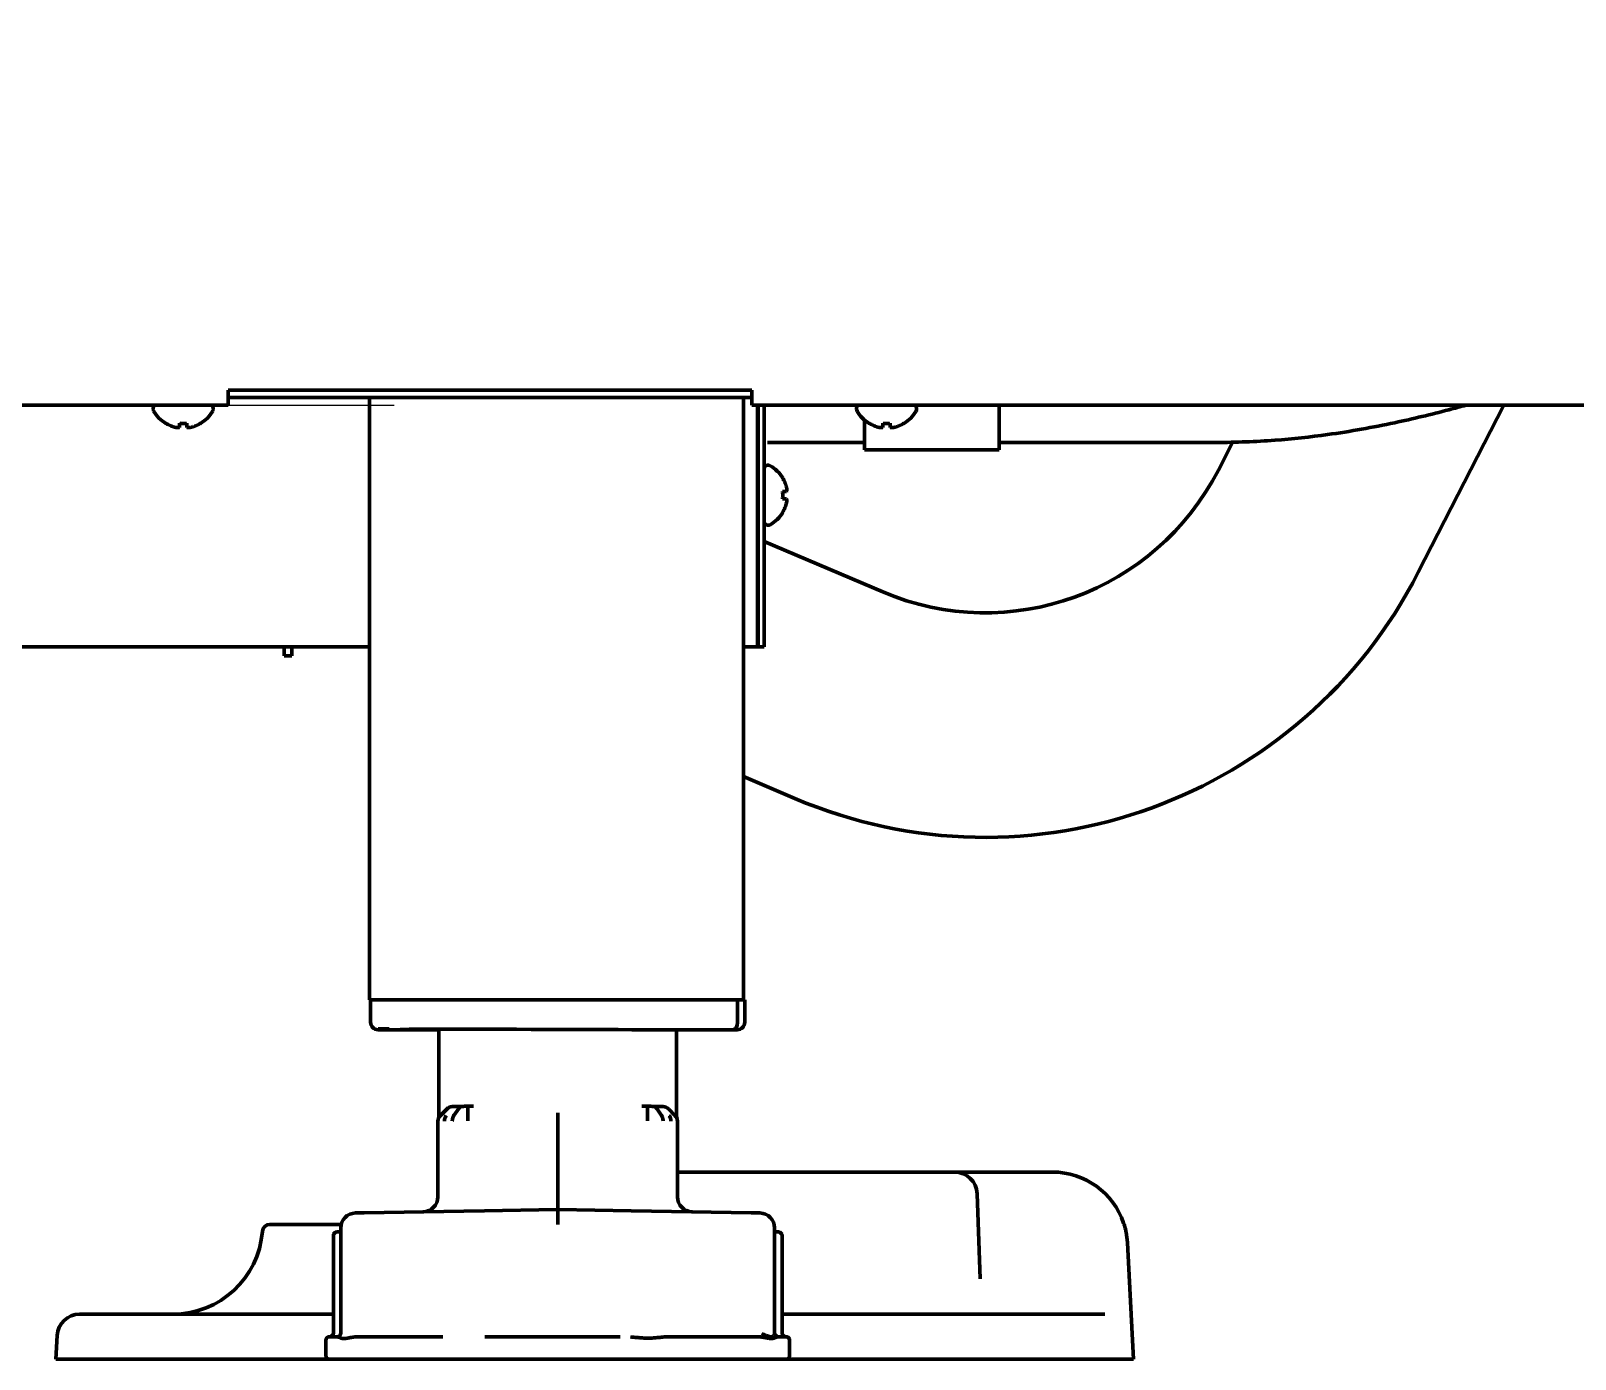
# Model space of a CAD drawing. Header units: inches. Extents: x -3055 to 7244, y 299 to 5591.
# Drawn here: x 4512.9 to 4719.2, y 1966.1 to 2143.6 of the extents above; entities that cross this region are included whole.
import ezdxf

# ---------------------------------------------------------------- set-up
doc = ezdxf.new("R2010")
doc.units = ezdxf.units.IN

# ---------------------------------------------------------------- blocks, each defined once
blk = doc.blocks.new('A$C29D5572B')
at = {"color": 1}
for p, q in [((0, 50), (0, -50)), ((-50, 0), (50, 0))]:
    blk.add_line(p, q, dxfattribs=at)
blk = doc.blocks.new('A$C0F8E2EAE')
blk.add_blockref('A$C29D5572B', (0, 0))

msp = doc.modelspace()

# ---------------------------------------------------------------- linework, layer by layer
at = {"linetype": 'Continuous', "lineweight": 70}
for p, q in [((4539.21, 2095.62), (4539.21, 2093.62)), ((4539.21, 2095.62), (4609.21, 2095.62)), ((4609.21, 2095.62), (4609.21, 2093.62)), ((4466.61, 2093.62), (4539.21, 2093.62)), ((4529.21, 2093.22), (4529.21, 2093.02)), ((4537.21, 2093.02), (4537.21, 2093.22)), ((4539.22, 2094.62), (4609.22, 2094.62)), ((4558.11, 2094.62), (4558.11, 2014.12)), ((4608.11, 2014.12), (4608.11, 2094.62)), ((4609.21, 2093.62), (5433.21, 2093.62)), ((4609.96, 2093.62), (4609.96, 2061.32)), ((4610.06, 2093.62), (4610.06, 2063.62)), ((4610.86, 2093.62), (4610.86, 2063.62)), ((4623.21, 2093.22), (4623.21, 2093.02)), ((4631.21, 2093.02), (4631.21, 2093.22)), ((4642.26, 2093.62), (4642.26, 2089.62)), ((4698.27, 2071.28), (4709.69, 2093.62)), ((4530.91, 2091.15), (4530.91, 2091.18)), ((4535.51, 2091.18), (4535.51, 2091.15)), ((4624.26, 2091.62), (4624.26, 2089.62)), ((4624.91, 2091.15), (4624.91, 2091.18)), ((4629.51, 2091.18), (4629.51, 2091.15)), ((4611.32, 2088.62), (4624.26, 2088.62)), ((4624.26, 2089.62), (4624.26, 2087.62)), ((4642.26, 2089.62), (4642.26, 2087.62)), ((4642.26, 2088.62), (4671.32, 2088.62)), ((4673.49, 2088.71), (4671.56, 2084.93)), ((4642.26, 2087.62), (4624.26, 2087.62)), ((4611.46, 2085.57), (4611.26, 2085.57)), ((4610.06, 2083.17), (4609.96, 2083.17)), ((4613.31, 2083.87), (4613.34, 2083.87)), ((4609.96, 2079.97), (4610.06, 2079.97)), ((4613.34, 2079.27), (4613.31, 2079.27)), ((4611.26, 2077.57), (4611.46, 2077.57)), ((4626.7, 2068.65), (4610.86, 2075.38)), ((4610.06, 2061.32), (4610.06, 2063.62)), ((4610.86, 2063.62), (4610.86, 2061.32)), ((4504.46, 2061.32), (4558.11, 2061.32)), ((4546.71, 2060.12), (4546.71, 2061.32)), ((4546.71, 2060.12), (4547.71, 2060.12)), ((4547.71, 2061.32), (4547.71, 2060.12)), ((4608.11, 2061.32), (4608.36, 2061.32)), ((4609.96, 2061.32), (4608.36, 2061.32)), ((4610.06, 2061.32), (4609.96, 2061.32)), ((4610.86, 2061.32), (4610.06, 2061.32)), ((4608.11, 2043.96), (4614.97, 2041.04)), ((4559.91, 2014.12), (4558.11, 2014.12)), ((4558.26, 2011.27), (4558.26, 2014.12)), ((4560.76, 2014.12), (4559.91, 2014.12)), ((4560.76, 2014.12), (4605.31, 2014.12)), ((4606.16, 2014.12), (4605.31, 2014.12)), ((4606.31, 2014.12), (4606.16, 2014.12)), ((4608.11, 2014.12), (4606.31, 2014.12)), ((4607.3, 2014.12), (4607.3, 2011.12)), ((4607.3, 2014.12), (4607.3, 2011.12)), ((4608.11, 2014.12), (4608.26, 2014.12)), ((4608.26, 2011.13), (4608.26, 2014.12)), ((4558.26, 2011.13), (4558.26, 2011.27)), ((4559.7, 2010.12), (4559.92, 2010.12)), ((4567.39, 2010.12), (4559.93, 2010.12)), ((4567.39, 2010.12), (4559.93, 2010.12)), ((4567.39, 2010.21), (4567.39, 1998.43)), ((4606.6, 2010.12), (4598.11, 2010.12)), ((4606.6, 2010.12), (4598.11, 2010.12)), ((4599.14, 1998.43), (4599.14, 2010.12)), ((4606.6, 2010.12), (4606.83, 2010.12)), ((4569.17, 1999.88), (4569.48, 1999.88)), ((4569.48, 1999.88), (4570.52, 1999.9)), ((4571.25, 1999.91), (4572.01, 1999.93)), ((4594.51, 1999.93), (4595.27, 1999.91)), ((4596.01, 1999.9), (4597.04, 1999.88)), ((4597.04, 1999.88), (4597.35, 1999.88)), ((4567.26, 1987.81), (4567.26, 1997.94)), ((4568.48, 1999.58), (4567.55, 1998.64)), ((4569.38, 1998.66), (4569.37, 1998.66)), ((4570.03, 1999.6), (4569.38, 1998.66)), ((4571.24, 1999.62), (4571.24, 1998.68)), ((4583.26, 1988.12), (4583.26, 1998.18)), ((4595.28, 1999.62), (4595.28, 1998.68)), ((4596.5, 1999.6), (4597.15, 1998.66)), ((4597.15, 1998.66), (4597.15, 1998.66)), ((4598.05, 1999.58), (4598.98, 1998.64)), ((4599.26, 1997.94), (4599.26, 1987.81)), ((4599.26, 1991.12), (4600.11, 1991.12)), ((4600.11, 1991.12), (4605.61, 1991.12)), ((4605.61, 1991.12), (4630.82, 1991.12)), ((4630.82, 1991.12), (4636.32, 1991.12)), ((4636.32, 1991.12), (4644.53, 1991.12)), ((4644.53, 1991.12), (4649.41, 1991.12)), ((4639.31, 1988.23), (4639.71, 1976.86)), ((4556.24, 1985.65), (4557.41, 1985.67)), ((4557.41, 1985.67), (4570.71, 1985.9)), ((4570.71, 1985.9), (4573.47, 1985.95)), ((4573.47, 1985.95), (4583.16, 1986.12)), ((4583.16, 1986.12), (4583.26, 1986.12)), ((4583.26, 1986.12), (4583.37, 1986.12)), ((4583.37, 1986.12), (4593.06, 1985.95)), ((4593.06, 1985.95), (4595.82, 1985.9)), ((4595.82, 1985.9), (4609.11, 1985.67)), ((4609.11, 1985.67), (4610.28, 1985.65)), ((4554.33, 1984.12), (4544.79, 1984.12)), ((4554.28, 1983.65), (4554.28, 1969.5)), ((4612.25, 1983.65), (4612.25, 1969.5)), ((4553.28, 1982.37), (4553.28, 1982.62)), ((4553.28, 1969.62), (4553.28, 1982.37)), ((4553.78, 1983.12), (4554.03, 1983.12)), ((4612.5, 1983.12), (4612.75, 1983.12)), ((4613.25, 1982.62), (4613.25, 1982.37)), ((4613.25, 1982.37), (4613.25, 1969.62)), ((4659.4, 1981.65), (4660.04, 1969.5)), ((4553.28, 1972.12), (4519.37, 1972.12)), ((4652.06, 1972.12), (4613.25, 1972.12)), ((4656.38, 1972.12), (4652.06, 1972.12)), ((4516.38, 1969.28), (4516.21, 1966.12)), ((4552.76, 1969.12), (4552.78, 1969.12)), ((4552.81, 1969.12), (4553.78, 1969.12)), ((4556.9, 1969.12), (4567.93, 1969.12)), ((4574.94, 1969.12), (4591.59, 1969.12)), ((4598.6, 1969.12), (4609.63, 1969.12)), ((4612.75, 1969.12), (4613.71, 1969.12)), ((4613.25, 1969.62), (4613.23, 1969.62)), ((4613.26, 1969.51), (4613.26, 1969.51)), ((4613.73, 1969.12), (4613.71, 1969.12)), ((4613.76, 1969.12), (4613.75, 1969.12)), ((4660.04, 1969.5), (4660.21, 1966.12)), ((4552.26, 1968.62), (4552.26, 1966.62)), ((4614.26, 1966.62), (4614.26, 1968.62)), ((4552.76, 1966.12), (4516.21, 1966.12)), ((4552.76, 1966.12), (4583.26, 1966.12)), ((4583.26, 1966.12), (4613.76, 1966.12)), ((4613.76, 1966.12), (4652.22, 1966.12)), ((4660.21, 1966.12), (4652.22, 1966.12))]:
    msp.add_line(p, q, dxfattribs=at)
for centre, radius, start, end in [((4529.61, 2093.22), 0.4, 90, 180), ((4529.61, 2093.02), 0.4, 180, 210.3012), ((4533.41, 2095.24), 4.8, 210.3012, 238.4186), ((4533.01, 2095.24), 4.8, 301.5837, 329.6988), ((4536.81, 2093.22), 0.4, 0, 90), ((4536.81, 2093.02), 0.4, 329.6988, 0), ((4623.61, 2093.22), 0.4, 90, 180), ((4623.61, 2093.02), 0.4, 180, 210.3012), ((4627.41, 2095.24), 4.8, 210.3012, 238.4186), ((4627.01, 2095.24), 4.8, 301.5837, 329.6988), ((4630.81, 2093.22), 0.4, 0, 90), ((4630.81, 2093.02), 0.4, 329.6988, 0), ((4533.21, 2094.93), 3.78, 262.3959, 269.9965), ((4533.21, 2094.93), 3.78, 270.0035, 277.6041), ((4627.21, 2094.93), 3.78, 262.3959, 269.9965), ((4627.21, 2094.93), 3.78, 270.0035, 277.6041), ((4611.26, 2085.17), 0.4, 90, 180), ((4611.46, 2085.17), 0.4, 59.6988, 90), ((4609.24, 2081.37), 4.8, 31.5837, 59.6988), ((4640.39, 2100.86), 35, 246.9745, 332.9279), ((4609.56, 2081.57), 3.78, 0.0035, 7.6041), ((4609.56, 2081.57), 3.78, 352.3959, 359.9965), ((4609.24, 2081.77), 4.8, 300.3012, 328.4186), ((4611.26, 2077.97), 0.4, 180, 270), ((4611.46, 2077.97), 0.4, 270, 300.3012), ((4640.39, 2100.86), 65, 246.9745, 332.9279), ((4569.19, 1998.88), 1, 91, 135.5), ((4568.26, 1997.94), 1, 135.5, 180), ((4598.26, 1997.94), 1, 0, 44.5), ((4601.14, 1998.79), 2, 180.6303, 195.6901), ((4600.11, 1988.12), 3, 90, 106.401), ((4636.32, 1988.12), 3, 2, 90), ((4649.41, 1981.12), 10, 18.4467, 90), ((4565.26, 1987.81), 2, 271, 0), ((4601.26, 1987.81), 2, 180, 269), ((4556.28, 1983.65), 2, 91, 180), ((4610.25, 1983.65), 2, 0, 89), ((4544.79, 1983.12), 1, 90, 175.5883), ((4554.03, 1983.37), 0.25, 270, 0), ((4612.5, 1983.37), 0.25, 180, 270), ((4531.83, 1984.12), 12, 270, 355.5883), ((4553.78, 1982.62), 0.5, 90, 180), ((4612.75, 1982.62), 0.5, 0, 90), ((4519.37, 1969.12), 3, 90, 177), ((4552.76, 1968.62), 0.5, 90, 180), ((4552.78, 1969.62), 0.5, 270, 0), ((4553.78, 1969.62), 0.5, 270, 0), ((4612.75, 1969.62), 0.5, 180, 270), ((4613.76, 1968.62), 0.5, 0, 90), ((4552.76, 1966.62), 0.5, 180, 270), ((4613.76, 1966.62), 0.5, 270, 0)]:
    msp.add_arc(centre, radius, start, end, dxfattribs=at)
for centre, major_axis, ratio, start_param, end_param in [((4559.26, 2011.13), (1, 0), 0.999995, 3.141593, 4.709304), ((4560.76, 2010.26), (-1.5, 0), 0.003085, 4.712398, 6.283195), ((4560.76, 2010.12), (-1.5, 0), 0.003085, 0.00001, 0.785408), ((4583.26, 2010.12), (-21, 0.06), 0.003085, 3.927, 6.996876), ((4606.6, 2011.12), (0, 1), 0.7071, 3.141593, 4.712389), ((4606.6, 2011.12), (0, 1), 0.7071, 3.141593, 4.712389), ((4605.77, 2010.12), (1.5, 0), 0.003085, 5.497778, 6.283176), ((4607.26, 2011.13), (1, 0), 0.999995, 4.715474, 6.283185), ((4595.26, 1998.91), (-0.017, -1), 0.01745, 2.356346, 3.141594), ((4597.34, 1998.88), (0, 1), 1, 5.48906, 6.265732), ((4568.85, 1997.94), (0.01, -1), 0.707088, 3.925849, 4.705112), ((4569.88, 1997.96), (0.017, -1), 0.707053, 3.92082, 4.700056), ((4571.26, 1997.97), (0.01, -1), 0.017451, 3.926954, 4.712206), ((4596.64, 1997.96), (-0.017, -1), 0.707053, 1.583129, 2.362365), ((4597.68, 1997.94), (-0.01, -1), 0.707088, 1.578072, 2.357338)]:
    msp.add_ellipse(centre, major_axis=major_axis, ratio=ratio, start_param=start_param, end_param=end_param, dxfattribs=at)
for points, knots in [([(4671.32, 2088.62), (4673.95, 2088.63), (4678.93, 2088.82), (4686.97, 2089.69), (4694.73, 2091.1), (4700.77, 2092.56), (4703.87, 2093.4), (4704.63, 2093.61)], [0, 0, 0, 0, 0.22149, 0.426136, 0.69682, 0.925447, 1, 1, 1, 1]), ([(4530.91, 2091.18), (4531.12, 2091.05), (4531.33, 2090.95), (4531.65, 2090.81), (4531.76, 2090.77), (4531.98, 2090.69), (4532.1, 2090.66), (4532.21, 2090.63)], [0, 0, 0, 0, 0.5, 0.5, 0.75, 0.75, 1, 1, 1, 1]), ([(4533.71, 2091.18), (4533.71, 2091.05), (4533.71, 2090.95), (4533.71, 2090.81), (4533.71, 2090.77), (4533.71, 2090.69), (4533.71, 2090.66), (4533.71, 2090.63)], [0, 0, 0, 0, 0.5, 0.5, 0.75, 0.75, 1, 1, 1, 1]), ([(4624.91, 2091.18), (4625.12, 2091.05), (4625.33, 2090.95), (4625.65, 2090.81), (4625.76, 2090.77), (4625.98, 2090.69), (4626.1, 2090.66), (4626.21, 2090.63)], [0, 0, 0, 0, 0.5, 0.5, 0.75, 0.75, 1, 1, 1, 1]), ([(4627.71, 2091.18), (4627.71, 2091.05), (4627.71, 2090.95), (4627.71, 2090.81), (4627.71, 2090.77), (4627.71, 2090.69), (4627.71, 2090.66), (4627.71, 2090.63)], [0, 0, 0, 0, 0.5, 0.5, 0.75, 0.75, 1, 1, 1, 1]), ([(4613.31, 2082.07), (4613.43, 2082.07), (4613.54, 2082.07), (4613.68, 2082.07), (4613.72, 2082.07), (4613.8, 2082.07), (4613.83, 2082.07), (4613.86, 2082.07)], [0, 0, 0, 0, 0.5, 0.5, 0.75, 0.75, 1, 1, 1, 1]), ([(4613.31, 2079.27), (4613.43, 2079.48), (4613.54, 2079.69), (4613.68, 2080.01), (4613.72, 2080.12), (4613.8, 2080.34), (4613.83, 2080.46), (4613.86, 2080.57)], [0, 0, 0, 0, 0.5, 0.5, 0.75, 0.75, 1, 1, 1, 1]), ([(4570.03, 1999.6), (4570.06, 1999.65), (4570.09, 1999.69), (4570.15, 1999.75), (4570.17, 1999.76), (4570.2, 1999.79), (4570.21, 1999.79), (4570.23, 1999.81), (4570.24, 1999.82), (4570.29, 1999.85), (4570.34, 1999.87), (4570.39, 1999.88), (4570.41, 1999.89), (4570.42, 1999.89), (4570.43, 1999.89), (4570.43, 1999.89), (4570.44, 1999.89), (4570.44, 1999.89), (4570.47, 1999.9), (4570.49, 1999.9), (4570.52, 1999.9)], [0, 0, 0, 0, 0.25, 0.25, 0.375, 0.375, 0.4375, 0.4375, 0.5, 0.5, 0.75, 0.75, 0.8125, 0.828125, 0.828125, 0.84375, 0.84375, 0.875, 0.875, 1, 1, 1, 1]), ([(4570.52, 1999.9), (4570.57, 1999.9), (4570.62, 1999.9), (4570.7, 1999.9), (4570.73, 1999.9), (4570.78, 1999.91), (4570.79, 1999.91), (4570.82, 1999.91), (4570.84, 1999.91), (4570.92, 1999.91), (4570.98, 1999.91), (4571.08, 1999.91), (4571.11, 1999.91), (4571.18, 1999.91), (4571.22, 1999.91), (4571.25, 1999.91)], [0, 0, 0, 0, 0.25, 0.25, 0.375, 0.375, 0.4375, 0.4375, 0.5, 0.5, 0.75, 0.75, 0.875, 0.875, 1, 1, 1, 1]), ([(4571.24, 1999.62), (4571.24, 1999.67), (4571.24, 1999.75), (4571.24, 1999.81), (4571.25, 1999.86), (4571.25, 1999.88), (4571.25, 1999.9), (4571.25, 1999.9), (4571.25, 1999.91), (4571.25, 1999.91), (4571.25, 1999.91), (4571.25, 1999.91), (4571.25, 1999.91), (4571.25, 1999.91)], [0, 0, 0, 0, 0.25, 0.5, 0.5, 0.75, 0.75, 0.8125, 0.84375, 0.84375, 0.875, 0.875, 1, 1, 1, 1]), ([(4595.27, 1999.91), (4595.29, 1999.91), (4595.31, 1999.91), (4595.34, 1999.91), (4595.36, 1999.91), (4595.39, 1999.91), (4595.41, 1999.91), (4595.44, 1999.91), (4595.49, 1999.91), (4595.54, 1999.91), (4595.59, 1999.91), (4595.61, 1999.91), (4595.64, 1999.91), (4595.66, 1999.91), (4595.74, 1999.91), (4595.79, 1999.9), (4595.88, 1999.9), (4595.91, 1999.9), (4595.96, 1999.9), (4595.98, 1999.9), (4596.01, 1999.9)], [0, 0, 0, 0, 0.0625, 0.0625, 0.125, 0.125, 0.1875, 0.1875, 0.25, 0.375, 0.375, 0.4375, 0.4375, 0.5, 0.5, 0.75, 0.75, 0.875, 0.875, 1, 1, 1, 1]), ([(4596.5, 1999.6), (4596.47, 1999.65), (4596.43, 1999.69), (4596.38, 1999.74), (4596.38, 1999.75), (4596.36, 1999.76), (4596.35, 1999.77), (4596.32, 1999.8), (4596.29, 1999.81), (4596.23, 1999.85), (4596.19, 1999.87), (4596.13, 1999.88), (4596.12, 1999.89), (4596.1, 1999.89), (4596.1, 1999.89), (4596.1, 1999.89), (4596.09, 1999.89), (4596.08, 1999.89), (4596.05, 1999.9), (4596.03, 1999.9), (4596.01, 1999.9)], [0, 0, 0, 0, 0.25, 0.25, 0.3125, 0.3125, 0.375, 0.375, 0.5, 0.5, 0.75, 0.75, 0.8125, 0.828125, 0.828125, 0.84375, 0.84375, 0.875, 0.875, 1, 1, 1, 1]), ([(4567.3, 1998.22), (4567.3, 1998.22), (4567.31, 1998.23), (4567.31, 1998.23), (4567.31, 1998.23), (4567.31, 1998.23)], [0, 0, 0, 0, 0.314524, 0.691066, 1, 1, 1, 1]), ([(4567.38, 1998.79), (4567.39, 1998.72), (4567.38, 1998.58), (4567.35, 1998.42), (4567.33, 1998.32), (4567.32, 1998.28), (4567.32, 1998.27), (4567.32, 1998.26), (4567.31, 1998.25), (4567.31, 1998.25), (4567.31, 1998.24), (4567.31, 1998.24), (4567.31, 1998.24)], [0, 0, 0, 0, 0.234616, 0.429607, 0.536879, 0.560137, 0.572426, 0.583684, 0.600883, 0.637115, 0.75169, 1, 1, 1, 1]), ([(4568.34, 1998.64), (4568.34, 1998.64), (4568.34, 1998.64), (4568.33, 1998.62), (4568.3, 1998.57), (4568.26, 1998.49), (4568.22, 1998.41), (4568.19, 1998.32), (4568.17, 1998.23), (4568.15, 1998.13), (4568.14, 1998.04), (4568.14, 1997.97), (4568.14, 1997.94)], [0, 0, 0, 0, 0.000028, 0.000028, 0.125025, 0.250021, 0.375018, 0.500014, 0.625011, 0.750007, 0.875004, 1, 1, 1, 1]), ([(4571.24, 1998.68), (4571.24, 1998.63), (4571.24, 1998.58), (4571.24, 1998.5), (4571.24, 1998.47), (4571.24, 1998.42), (4571.24, 1998.39), (4571.24, 1998.3), (4571.24, 1998.23), (4571.25, 1998.14), (4571.25, 1998.1), (4571.25, 1998.06), (4571.25, 1998.06), (4571.25, 1998.04), (4571.25, 1998.03), (4571.25, 1998.01), (4571.25, 1997.99), (4571.25, 1997.97)], [0, 0, 0, 0, 0.25, 0.25, 0.375, 0.375, 0.5, 0.5, 0.75, 0.75, 0.875, 0.875, 0.90625, 0.90625, 0.9375, 0.9375, 1, 1, 1, 1]), ([(4583.26, 1998.47), (4583.26, 1998.56), (4583.26, 1998.66), (4583.26, 1998.8), (4583.26, 1998.87), (4583.26, 1998.96), (4583.26, 1998.99), (4583.26, 1999.01), (4583.26, 1999.02), (4583.26, 1999.03), (4583.26, 1999.04), (4583.26, 1999.04)], [0, 0, 0, 0, 0.5, 0.5, 0.75, 0.875, 0.9375, 0.9375, 0.96875, 0.96875, 1, 1, 1, 1]), ([(4583.26, 1998.47), (4583.26, 1998.47), (4583.26, 1998.47), (4583.26, 1998.45), (4583.26, 1998.4), (4583.26, 1998.33), (4583.26, 1998.26), (4583.26, 1998.21), (4583.26, 1998.18)], [0, 0, 0, 0, 0.000031, 0.000031, 0.250024, 0.500016, 0.750008, 1, 1, 1, 1]), ([(4595.28, 1998.68), (4595.28, 1998.63), (4595.28, 1998.58), (4595.28, 1998.47), (4595.28, 1998.42), (4595.28, 1998.3), (4595.28, 1998.23), (4595.28, 1998.1), (4595.28, 1998.04), (4595.28, 1997.97)], [0, 0, 0, 0, 0.25, 0.25, 0.5, 0.5, 0.75, 0.75, 1, 1, 1, 1]), ([(4598.18, 1998.64), (4598.18, 1998.64), (4598.18, 1998.64), (4598.2, 1998.62), (4598.23, 1998.57), (4598.27, 1998.49), (4598.3, 1998.41), (4598.33, 1998.32), (4598.35, 1998.23), (4598.37, 1998.13), (4598.38, 1998.04), (4598.38, 1997.97), (4598.38, 1997.94)], [0, 0, 0, 0, 0.00004, 0.00004, 0.125035, 0.25003, 0.375025, 0.50002, 0.625015, 0.75001, 0.875005, 1, 1, 1, 1]), ([(4583.26, 1988.12), (4583.26, 1988.07), (4583.26, 1987.96), (4583.26, 1987.79), (4583.26, 1987.63), (4583.26, 1987.47), (4583.26, 1987.32), (4583.26, 1987.17), (4583.26, 1987.03), (4583.26, 1986.89), (4583.26, 1986.77), (4583.26, 1986.65), (4583.26, 1986.54), (4583.26, 1986.45), (4583.26, 1986.36), (4583.26, 1986.29), (4583.26, 1986.23), (4583.26, 1986.18), (4583.26, 1986.15), (4583.26, 1986.13), (4583.26, 1986.12), (4583.26, 1986.12)], [0, 0, 0, 0, 0.052794, 0.105589, 0.158383, 0.211178, 0.263972, 0.316766, 0.369561, 0.422355, 0.47515, 0.527944, 0.580739, 0.633533, 0.686327, 0.739122, 0.791916, 0.844711, 0.897505, 0.950299, 1, 1, 1, 1]), ([(4583.26, 1984.12), (4583.26, 1984.14), (4583.26, 1984.16), (4583.26, 1984.19), (4583.26, 1984.2), (4583.26, 1984.25), (4583.26, 1984.29), (4583.26, 1984.38), (4583.26, 1984.51), (4583.26, 1984.64), (4583.26, 1984.73), (4583.26, 1984.76), (4583.26, 1984.83), (4583.26, 1984.86), (4583.26, 1985.01), (4583.26, 1985.12), (4583.26, 1985.29), (4583.26, 1985.34), (4583.26, 1985.42), (4583.26, 1985.44), (4583.26, 1985.49), (4583.26, 1985.51), (4583.26, 1985.63), (4583.26, 1985.71), (4583.26, 1985.8), (4583.26, 1985.82), (4583.26, 1985.85), (4583.26, 1985.85), (4583.26, 1985.87), (4583.26, 1985.91), (4583.26, 1985.95), (4583.26, 1986.02), (4583.26, 1986.06), (4583.26, 1986.09), (4583.26, 1986.1), (4583.26, 1986.11), (4583.26, 1986.11), (4583.26, 1986.12), (4583.26, 1986.12), (4583.26, 1986.12)], [0, 0, 0, 0, 0.015666, 0.015666, 0.031332, 0.031332, 0.062663, 0.062663, 0.125326, 0.187989, 0.187989, 0.219321, 0.219321, 0.250653, 0.250653, 0.375979, 0.375979, 0.438642, 0.438642, 0.469974, 0.469974, 0.501305, 0.501305, 0.626631, 0.626631, 0.657963, 0.657963, 0.673629, 0.673629, 0.689295, 0.751958, 0.751958, 0.877284, 0.877284, 0.908616, 0.908616, 0.939947, 0.939947, 1, 1, 1, 1]), ([(4552.81, 1969.12), (4552.81, 1969.12), (4552.8, 1969.12), (4552.79, 1969.12), (4552.79, 1969.12), (4552.79, 1969.12)], [0, 0, 0, 0, 0.5, 0.5, 1, 1, 1, 1]), ([(4555.9, 1969.06), (4555.77, 1969.04), (4555.65, 1969.02), (4555.43, 1968.98), (4555.32, 1968.96), (4555.12, 1968.91), (4555.02, 1968.9), (4554.91, 1968.88), (4554.89, 1968.88), (4554.84, 1968.87), (4554.82, 1968.87), (4554.76, 1968.86), (4554.68, 1968.86), (4554.6, 1968.86), (4554.53, 1968.87), (4554.49, 1968.87), (4554.42, 1968.89), (4554.39, 1968.9), (4554.34, 1968.91), (4554.33, 1968.91), (4554.3, 1968.92), (4554.28, 1968.93), (4554.21, 1968.96), (4554.16, 1968.98), (4554.08, 1969.02), (4554.04, 1969.04), (4554.01, 1969.06)], [0, 0, 0, 0, 0.125, 0.125, 0.25, 0.25, 0.375, 0.375, 0.40625, 0.40625, 0.4375, 0.4375, 0.5, 0.5625, 0.5625, 0.625, 0.625, 0.6875, 0.6875, 0.71875, 0.71875, 0.75, 0.75, 0.875, 0.875, 1, 1, 1, 1]), ([(4556.9, 1969.12), (4556.73, 1969.12), (4556.56, 1969.12), (4556.31, 1969.11), (4556.23, 1969.1), (4556.06, 1969.08), (4555.98, 1969.07), (4555.9, 1969.06)], [0, 0, 0, 0, 0.5, 0.5, 0.75, 0.75, 1, 1, 1, 1]), ([(4574.94, 1969.12), (4574.7, 1969.12), (4574.46, 1969.12), (4574.11, 1969.11), (4573.99, 1969.11), (4573.76, 1969.09), (4573.64, 1969.09), (4573.52, 1969.08)], [0, 0, 0, 0, 0.5, 0.5, 0.75, 0.75, 1, 1, 1, 1]), ([(4597.45, 1969.08), (4597.37, 1969.07), (4597.29, 1969.06), (4597.12, 1969.05), (4597.04, 1969.04), (4596.78, 1969.01), (4596.61, 1969), (4596.26, 1968.97), (4596.08, 1968.95), (4595.8, 1968.94), (4595.71, 1968.94), (4595.53, 1968.93), (4595.34, 1968.93), (4595.15, 1968.93), (4594.96, 1968.94), (4594.87, 1968.94), (4594.67, 1968.95), (4594.58, 1968.96), (4594.38, 1968.97), (4594.29, 1968.97), (4593.99, 1969), (4593.8, 1969.01), (4593.4, 1969.05), (4593.2, 1969.06), (4593, 1969.08)], [0, 0, 0, 0, 0.0625, 0.0625, 0.125, 0.125, 0.25, 0.25, 0.375, 0.375, 0.4375, 0.4375, 0.5, 0.5625, 0.5625, 0.625, 0.625, 0.6875, 0.6875, 0.75, 0.75, 0.875, 0.875, 1, 1, 1, 1]), ([(4598.6, 1969.12), (4598.41, 1969.12), (4598.22, 1969.12), (4597.93, 1969.11), (4597.84, 1969.11), (4597.65, 1969.09), (4597.55, 1969.09), (4597.45, 1969.08)], [0, 0, 0, 0, 0.5, 0.5, 0.75, 0.75, 1, 1, 1, 1]), ([(4610.63, 1969.06), (4610.55, 1969.07), (4610.46, 1969.08), (4610.3, 1969.1), (4610.22, 1969.11), (4610.05, 1969.11), (4609.96, 1969.12), (4609.8, 1969.12), (4609.71, 1969.12), (4609.63, 1969.12)], [0, 0, 0, 0, 0.25, 0.25, 0.5, 0.5, 0.75, 0.75, 1, 1, 1, 1]), ([(4612.25, 1969.5), (4612.25, 1969.46), (4612.24, 1969.42), (4612.21, 1969.36), (4612.2, 1969.33), (4612.17, 1969.29), (4612.15, 1969.27), (4612.12, 1969.23), (4612.1, 1969.21), (4612.05, 1969.17), (4612.02, 1969.16), (4611.98, 1969.13), (4611.96, 1969.13), (4611.93, 1969.12), (4611.92, 1969.11), (4611.87, 1969.1), (4611.83, 1969.1), (4611.75, 1969.1), (4611.71, 1969.1), (4611.63, 1969.12), (4611.59, 1969.13), (4611.49, 1969.16), (4611.44, 1969.17), (4611.37, 1969.2), (4611.34, 1969.21), (4611.29, 1969.23), (4611.26, 1969.24), (4611.18, 1969.27), (4611.12, 1969.29), (4611.01, 1969.33), (4610.95, 1969.36), (4610.76, 1969.42), (4610.63, 1969.46), (4610.49, 1969.5)], [0, 0, 0, 0, 0.125, 0.125, 0.1875, 0.1875, 0.25, 0.25, 0.3125, 0.3125, 0.375, 0.375, 0.40625, 0.40625, 0.4375, 0.4375, 0.5, 0.5, 0.5625, 0.5625, 0.625, 0.625, 0.6875, 0.6875, 0.71875, 0.71875, 0.75, 0.75, 0.8125, 0.8125, 0.875, 0.875, 1, 1, 1, 1]), ([(4612.52, 1969.06), (4612.49, 1969.04), (4612.45, 1969.02), (4612.36, 1968.98), (4612.31, 1968.96), (4612.2, 1968.91), (4612.14, 1968.9), (4612.05, 1968.88), (4612.03, 1968.88), (4612, 1968.87), (4611.98, 1968.87), (4611.93, 1968.86), (4611.85, 1968.86), (4611.77, 1968.86), (4611.68, 1968.87), (4611.64, 1968.87), (4611.55, 1968.89), (4611.5, 1968.9), (4611.43, 1968.91), (4611.4, 1968.91), (4611.35, 1968.92), (4611.33, 1968.93), (4611.2, 1968.96), (4611.09, 1968.98), (4610.87, 1969.02), (4610.75, 1969.04), (4610.63, 1969.06)], [0, 0, 0, 0, 0.125, 0.125, 0.25, 0.25, 0.375, 0.375, 0.40625, 0.40625, 0.4375, 0.4375, 0.5, 0.5625, 0.5625, 0.625, 0.625, 0.6875, 0.6875, 0.71875, 0.71875, 0.75, 0.75, 0.875, 0.875, 1, 1, 1, 1]), ([(4612.75, 1969.12), (4612.71, 1969.12), (4612.68, 1969.12), (4612.62, 1969.11), (4612.6, 1969.1), (4612.56, 1969.08), (4612.54, 1969.07), (4612.52, 1969.06)], [0, 0, 0, 0, 0.5, 0.5, 0.75, 0.75, 1, 1, 1, 1]), ([(4613.25, 1969.62), (4613.25, 1969.59), (4613.25, 1969.56), (4613.27, 1969.49), (4613.27, 1969.46), (4613.3, 1969.4), (4613.32, 1969.37), (4613.35, 1969.32), (4613.37, 1969.29), (4613.42, 1969.25), (4613.44, 1969.23), (4613.5, 1969.19), (4613.53, 1969.17), (4613.59, 1969.15), (4613.62, 1969.14), (4613.68, 1969.13), (4613.72, 1969.12), (4613.75, 1969.12)], [0, 0, 0, 0, 0.125, 0.125, 0.25, 0.25, 0.375, 0.375, 0.5, 0.5, 0.625, 0.625, 0.75, 0.75, 0.875, 0.875, 1, 1, 1, 1]), ([(4613.25, 1969.62), (4613.25, 1969.59), (4613.25, 1969.56), (4613.26, 1969.5), (4613.27, 1969.46), (4613.3, 1969.4), (4613.31, 1969.38), (4613.35, 1969.32), (4613.37, 1969.3), (4613.41, 1969.25), (4613.44, 1969.23), (4613.49, 1969.19), (4613.52, 1969.18), (4613.58, 1969.15), (4613.61, 1969.14), (4613.67, 1969.13), (4613.71, 1969.12), (4613.74, 1969.12)], [0, 0, 0, 0, 0.125, 0.125, 0.25, 0.25, 0.375, 0.375, 0.5, 0.5, 0.625, 0.625, 0.75, 0.75, 0.875, 0.875, 1, 1, 1, 1])]:
    msp.add_open_spline(points, degree=3, knots=knots, dxfattribs=at)
for points, degree in [([(4532.21, 2090.63), (4532.24, 2090.62), (4532.29, 2090.62), (4532.36, 2090.61), (4532.44, 2090.61), (4532.51, 2090.61), (4532.57, 2090.61), (4532.64, 2090.62), (4532.69, 2090.62), (4532.71, 2090.63)], 3), ([(4532.71, 2090.63), (4532.71, 2090.64), (4532.71, 2090.67), (4532.71, 2090.72), (4532.71, 2090.78), (4532.71, 2090.84), (4532.71, 2090.91), (4532.71, 2090.98), (4532.71, 2091.07), (4532.71, 2091.14), (4532.71, 2091.18)], 3), ([(4533.71, 2090.63), (4533.74, 2090.62), (4533.78, 2090.62), (4533.86, 2090.61), (4533.93, 2090.61), (4534, 2090.61), (4534.07, 2090.61), (4534.14, 2090.62), (4534.19, 2090.62), (4534.21, 2090.63)], 3), ([(4534.21, 2090.63), (4534.27, 2090.64), (4534.37, 2090.67), (4534.54, 2090.72), (4534.7, 2090.78), (4534.85, 2090.84), (4535, 2090.91), (4535.16, 2090.98), (4535.33, 2091.07), (4535.45, 2091.14), (4535.51, 2091.18)], 3), ([(4626.21, 2090.63), (4626.24, 2090.62), (4626.29, 2090.62), (4626.36, 2090.61), (4626.44, 2090.61), (4626.51, 2090.61), (4626.57, 2090.61), (4626.64, 2090.62), (4626.69, 2090.62), (4626.71, 2090.63)], 3), ([(4626.71, 2090.63), (4626.71, 2090.64), (4626.71, 2090.67), (4626.71, 2090.72), (4626.71, 2090.78), (4626.71, 2090.84), (4626.71, 2090.91), (4626.71, 2090.98), (4626.71, 2091.07), (4626.71, 2091.14), (4626.71, 2091.18)], 3), ([(4627.71, 2090.63), (4627.74, 2090.62), (4627.78, 2090.62), (4627.86, 2090.61), (4627.93, 2090.61), (4628, 2090.61), (4628.07, 2090.61), (4628.14, 2090.62), (4628.19, 2090.62), (4628.21, 2090.63)], 3), ([(4628.21, 2090.63), (4628.27, 2090.64), (4628.37, 2090.67), (4628.54, 2090.72), (4628.7, 2090.78), (4628.85, 2090.84), (4629, 2090.91), (4629.16, 2090.98), (4629.33, 2091.07), (4629.45, 2091.14), (4629.51, 2091.18)], 3), ([(4613.86, 2082.57), (4613.84, 2082.63), (4613.81, 2082.74), (4613.76, 2082.9), (4613.71, 2083.06), (4613.65, 2083.21), (4613.58, 2083.36), (4613.51, 2083.52), (4613.42, 2083.69), (4613.35, 2083.81), (4613.31, 2083.87)], 3), ([(4613.86, 2082.07), (4613.86, 2082.1), (4613.87, 2082.14), (4613.87, 2082.22), (4613.87, 2082.29), (4613.87, 2082.36), (4613.87, 2082.43), (4613.87, 2082.5), (4613.86, 2082.55), (4613.86, 2082.57)], 3), ([(4613.86, 2081.07), (4613.84, 2081.07), (4613.81, 2081.07), (4613.76, 2081.07), (4613.71, 2081.07), (4613.65, 2081.07), (4613.58, 2081.07), (4613.51, 2081.07), (4613.42, 2081.07), (4613.35, 2081.07), (4613.31, 2081.07)], 3), ([(4613.86, 2080.57), (4613.86, 2080.6), (4613.87, 2080.65), (4613.87, 2080.72), (4613.87, 2080.8), (4613.87, 2080.87), (4613.87, 2080.94), (4613.87, 2081), (4613.86, 2081.05), (4613.86, 2081.07)], 3), ([(4569.38, 1998.66), (4569.36, 1998.64), (4569.33, 1998.59), (4569.29, 1998.51), (4569.26, 1998.43), (4569.23, 1998.34), (4569.2, 1998.25), (4569.19, 1998.15), (4569.18, 1998.06), (4569.18, 1997.99), (4569.18, 1997.96)], 3), ([(4597.15, 1998.66), (4597.16, 1998.64), (4597.2, 1998.59), (4597.24, 1998.51), (4597.27, 1998.43), (4597.3, 1998.34), (4597.32, 1998.25), (4597.34, 1998.15), (4597.35, 1998.06), (4597.35, 1997.99), (4597.35, 1997.96)], 3), ([(4599.2, 1998.26), (4599.24, 1998.2), (4599.21, 1998.25)], 2), ([(4658.9, 1984.29), (4658.97, 1984.07), (4659.1, 1983.64), (4659.25, 1982.98), (4659.35, 1982.32), (4659.39, 1981.87), (4659.4, 1981.65)], 3), ([(4552.79, 1969.12), (4552.78, 1969.12), (4552.78, 1969.12), (4552.78, 1969.12)], 3), ([(4613.26, 1969.53), (4613.25, 1969.62)], 1), ([(4613.75, 1969.12), (4613.75, 1969.12), (4613.74, 1969.12), (4613.74, 1969.12)], 3)]:
    msp.add_open_spline(points, degree=degree, dxfattribs=at)

# ---------------------------------------------------------------- block references
msp.add_blockref('A$C0F8E2EAE', (4511.41, 2093.62))

doc.saveas('drawing.dxf')
